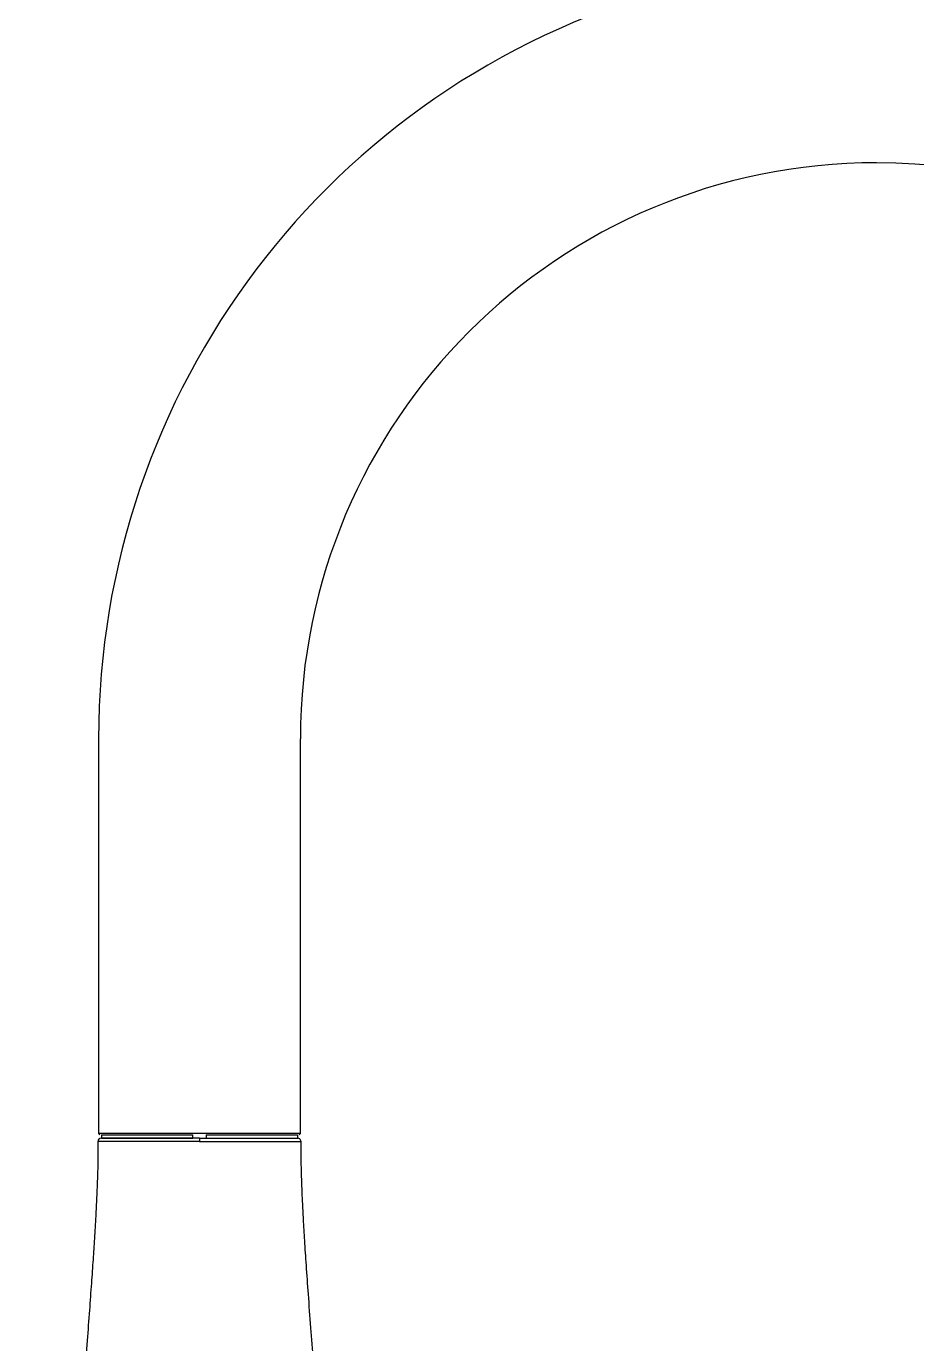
# Model space of a CAD drawing. Header units: millimetres. Extents: x 1617 to 5774, y 11446 to 13973.
# Drawn here: x 3657.7 to 3789.2, y 11972.6 to 12167.3 of the extents above; entities that cross this region are included whole.
import ezdxf

# ---------------------------------------------------------------- set-up
doc = ezdxf.new("R2010")
doc.units = ezdxf.units.MM
doc.layers.get('0').update_dxf_attribs({"color": 250})

# ---------------------------------------------------------------- blocks, each defined once
blk = doc.blocks.new('23')
at = {"linetype": 'Continuous'}
for p, q in [((3668.39, 12062.01), (3668.39, 12003.7)), ((3698.19, 12003.7), (3698.19, 12062.01)), ((3698.19, 12003.7), (3668.39, 12003.7)), ((3668.39, 12003.7), (3668.59, 12003.5)), ((3668.79, 12003.5), (3682.29, 12003.5)), ((3668.79, 12003.5), (3668.79, 12003)), ((3683.29, 12003), (3668.79, 12003)), ((3668.79, 12003), (3682.29, 12003)), ((3682.29, 12003), (3682.29, 12003.5)), ((3683.29, 12003), (3683.29, 12002.5)), ((3683.29, 12003), (3697.79, 12003)), ((3684.29, 12003.5), (3697.78, 12003.5)), ((3684.29, 12003.5), (3684.29, 12003)), ((3684.29, 12003), (3697.79, 12003)), ((3697.79, 12003), (3697.79, 12003.5)), ((3697.99, 12003.5), (3698.19, 12003.7)), ((3683.29, 12002.5), (3668.29, 12002.5)), ((3683.29, 12002.5), (3698.29, 12002.5))]:
    blk.add_line(p, q, dxfattribs=at)
for radius, start, end in [(114.9, 31.6492, 180), (85.1, 90, 180), (85.1, 30.1258, 90)]:
    blk.add_arc((3783.28, 12062.01), radius, start, end, dxfattribs=at)
for points in [[(3668.79, 12003), (3668.46, 12002.95), (3668.29, 12002.78), (3668.29, 12002.5)], [(3698.29, 12002.5), (3698.23, 12002.84), (3698.06, 12003), (3697.78, 12003)]]:
    blk.add_open_spline(points, degree=3, dxfattribs=at)
for points, knots in [([(3668.29, 12002.5), (3668.29, 12002.19), (3668.29, 12001.46), (3668.28, 12000.1), (3668.25, 11998.42), (3668.19, 11996.45), (3668.09, 11994.1), (3667.95, 11991.3), (3667.77, 11988.24), (3667.56, 11984.94), (3667.31, 11981.42), (3667.02, 11977.42), (3666.68, 11972.89), (3666.28, 11967.79), (3665.81, 11962.08), (3665.29, 11955.75), (3664.7, 11948.78), (3664.04, 11941.14), (3663.3, 11932.74), (3662.55, 11924.28), (3661.79, 11915.83), (3661.04, 11907.48), (3660.22, 11898.56), (3659.35, 11889.06), (3658.49, 11879.73), (3657.98, 11874.19), (3657.72, 11871.4)], [0, 0, 0, 0, 0.006577, 0.01773, 0.030346, 0.045113, 0.062718, 0.083852, 0.109202, 0.132528, 0.159217, 0.189603, 0.224021, 0.262804, 0.306287, 0.354804, 0.407556, 0.465778, 0.529783, 0.599887, 0.659452, 0.723127, 0.791067, 0.863422, 0.941965, 1, 1, 1, 1]), ([(3708.85, 11871.44), (3708.47, 11875.56), (3707.86, 11882.12), (3706.9, 11892.55), (3706.04, 11901.95), (3705.24, 11910.81), (3704.49, 11919.08), (3703.74, 11927.45), (3703, 11935.81), (3702.28, 11944.09), (3701.64, 11951.61), (3701.06, 11958.39), (3700.56, 11964.49), (3700.12, 11969.95), (3699.73, 11975.03), (3699.38, 11979.73), (3699.08, 11984.02), (3698.83, 11987.71), (3698.65, 11990.84), (3698.51, 11993.5), (3698.4, 11996.08), (3698.32, 11998.52), (3698.29, 12000.78), (3698.29, 12001.96), (3698.29, 12002.5)], [0, 0, 0, 0, 0.085792, 0.162512, 0.234551, 0.302069, 0.365227, 0.424187, 0.493553, 0.556684, 0.613914, 0.665577, 0.712007, 0.753539, 0.790507, 0.828313, 0.860893, 0.888776, 0.912493, 0.932577, 0.949557, 0.971247, 0.988643, 1, 1, 1, 1])]:
    blk.add_open_spline(points, degree=3, knots=knots, dxfattribs=at)

msp = doc.modelspace()

# ---------------------------------------------------------------- block references
msp.add_blockref('23', (0, 0))

doc.saveas('drawing.dxf')
